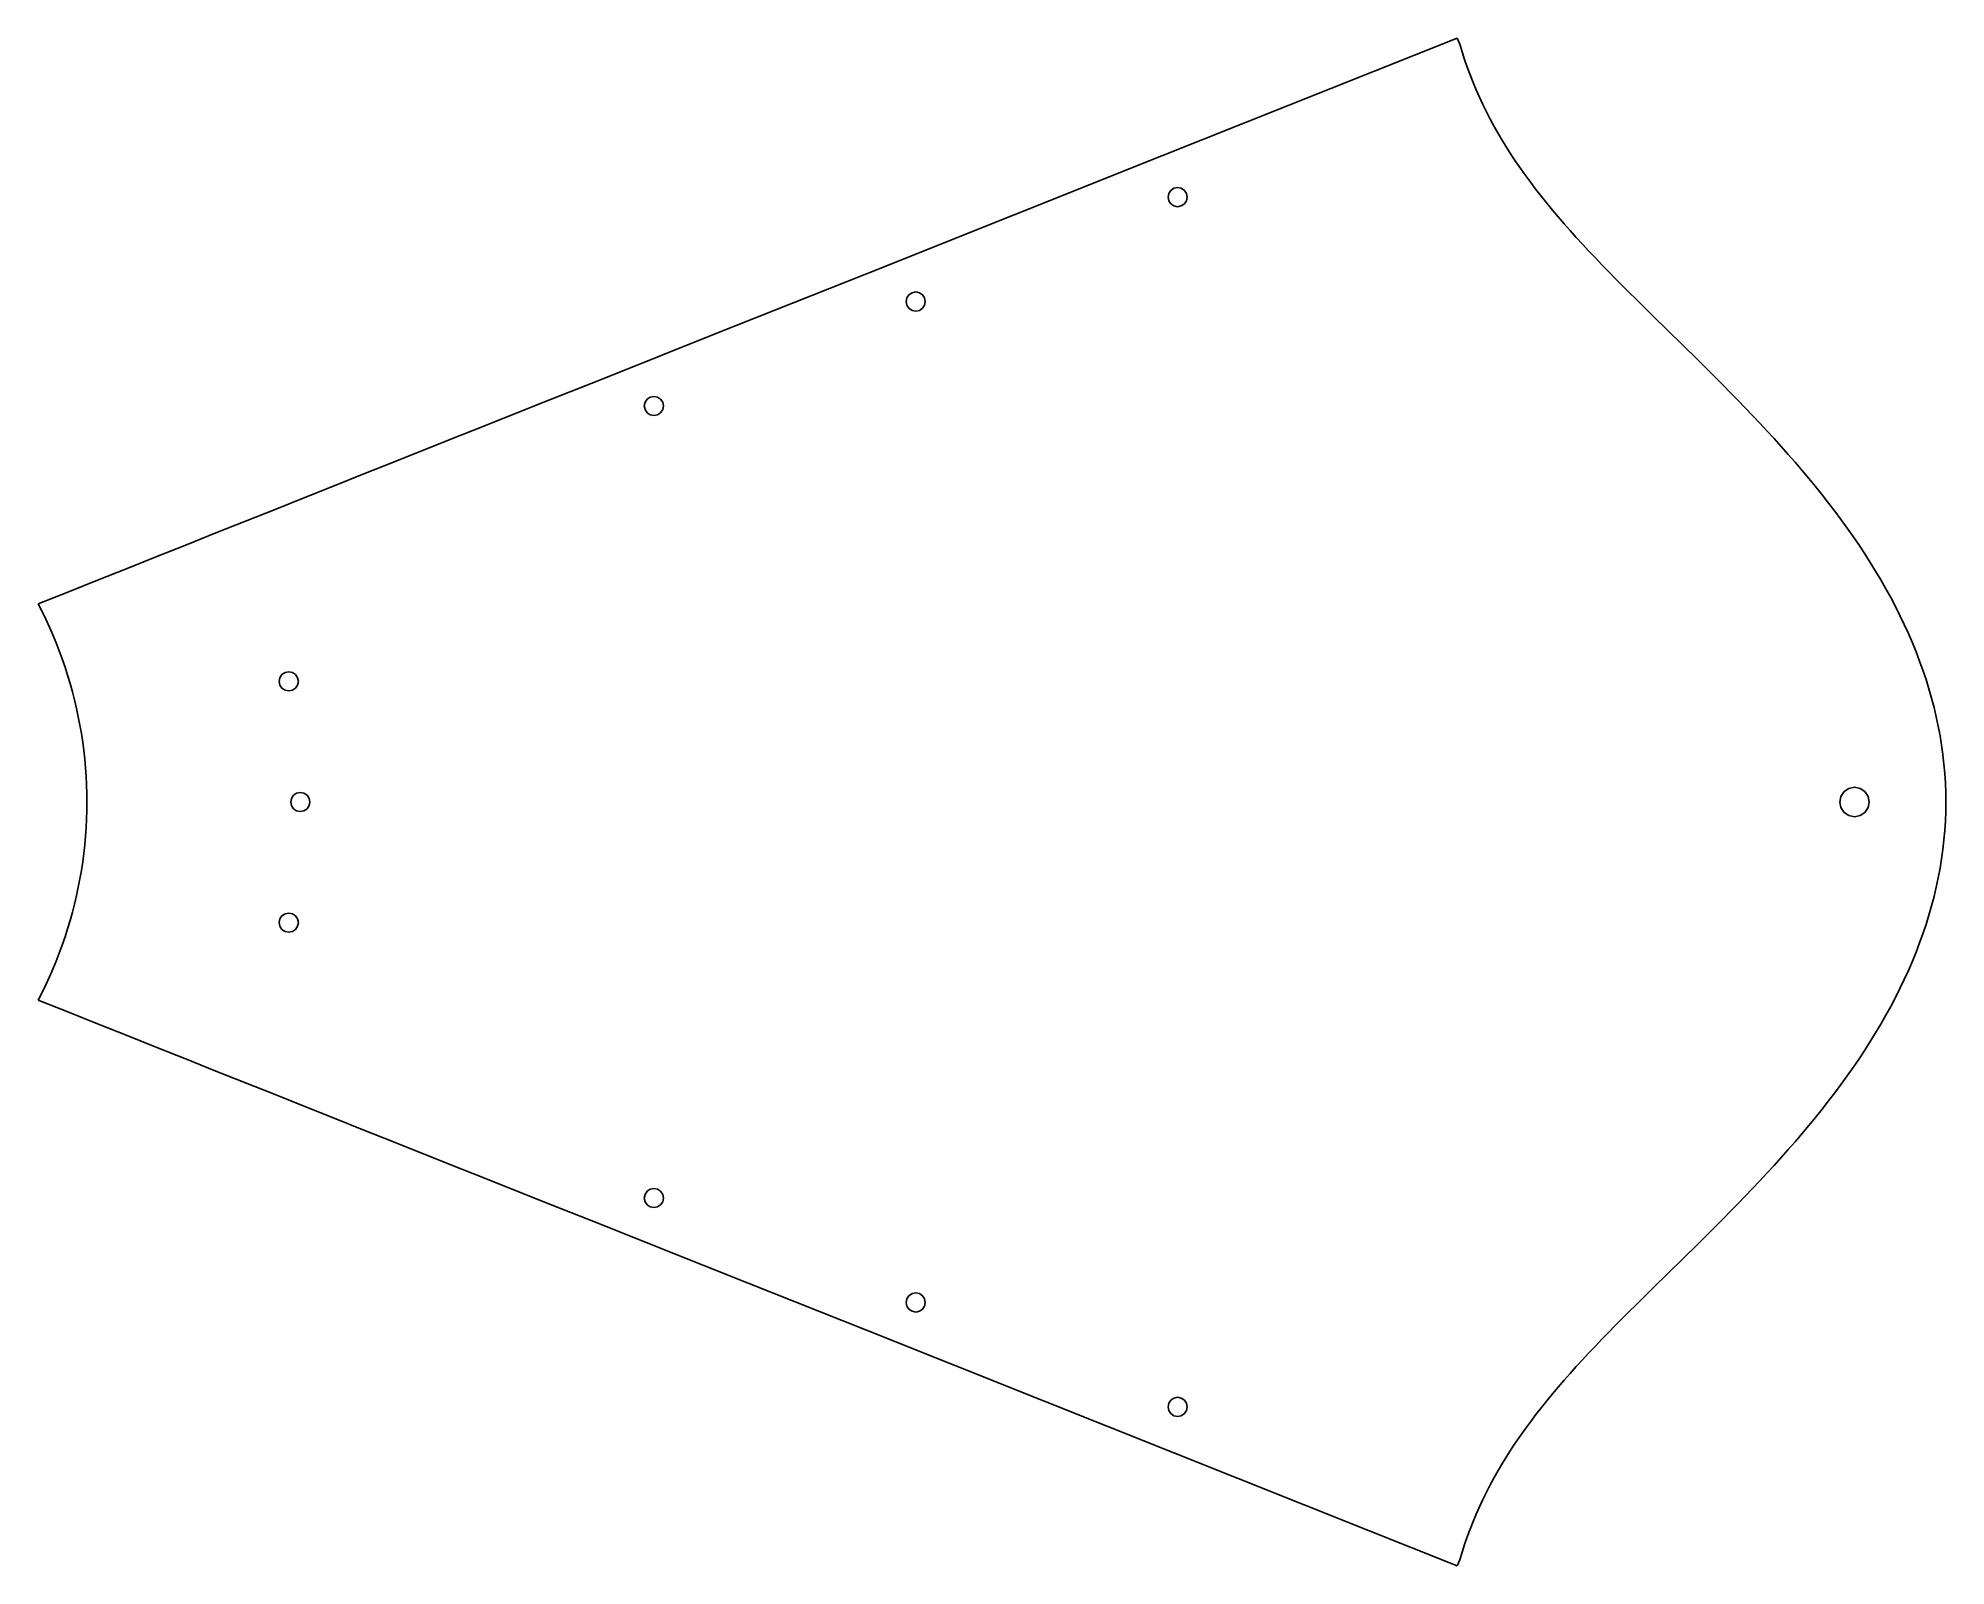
# Model space of a CAD drawing. Header units: metres. Extents: x 128 to 776, y -259 to 259.
import ezdxf

# ---------------------------------------------------------------- set-up
doc = ezdxf.new("R2010")
doc.units = ezdxf.units.M

msp = doc.modelspace()

# ---------------------------------------------------------------- linework, layer by layer
for p, q in [((610.443, 259.483), (510.096, 219.482)), ((611.295, 257.47), (610.443, 259.483)), ((612.102, 254.822), (611.295, 257.47)), ((612.959, 252.197), (612.102, 254.822)), ((613.866, 249.595), (612.959, 252.197)), ((614.826, 247.015), (613.866, 249.595)), ((615.836, 244.456), (614.826, 247.015)), ((616.899, 241.918), (615.836, 244.456)), ((618.014, 239.399), (616.899, 241.918)), ((619.182, 236.899), (618.014, 239.399)), ((620.402, 234.417), (619.182, 236.899)), ((621.675, 231.953), (620.402, 234.417)), ((623, 229.504), (621.675, 231.953)), ((624.377, 227.072), (623, 229.504)), ((625.805, 224.653), (624.377, 227.072)), ((627.286, 222.249), (625.805, 224.653)), ((628.818, 219.857), (627.286, 222.249)), ((510.096, 219.482), (459.918, 199.479)), ((630.4, 217.476), (628.818, 219.857)), ((632.032, 215.107), (630.4, 217.476)), ((633.714, 212.747), (632.032, 215.107)), ((512.461, 206.719), (513.166, 207.773)), ((513.166, 207.773), (514.22, 208.478)), ((514.22, 208.478), (515.464, 208.725)), ((515.464, 208.725), (516.707, 208.478)), ((516.707, 208.478), (517.762, 207.773)), ((517.762, 207.773), (518.466, 206.719)), ((635.444, 210.396), (633.714, 212.747)), ((637.222, 208.052), (635.444, 210.396)), ((639.046, 205.716), (637.222, 208.052)), ((512.214, 205.475), (512.461, 206.719)), ((512.461, 204.232), (512.214, 205.475)), ((513.166, 203.177), (512.461, 204.232)), ((514.22, 202.473), (513.166, 203.177)), ((515.464, 202.225), (514.22, 202.473)), ((516.707, 202.473), (515.464, 202.225)), ((517.762, 203.177), (516.707, 202.473)), ((518.466, 204.232), (517.762, 203.177)), ((518.466, 206.719), (518.714, 205.475)), ((518.714, 205.475), (518.466, 204.232)), ((640.917, 203.385), (639.046, 205.716)), ((642.833, 201.058), (640.917, 203.385)), ((644.792, 198.735), (642.833, 201.058)), ((459.918, 199.479), (409.735, 179.474)), ((646.793, 196.415), (644.792, 198.735)), ((648.836, 194.096), (646.793, 196.415)), ((650.919, 191.778), (648.836, 194.096)), ((653.04, 189.46), (650.919, 191.778)), ((655.198, 187.139), (653.04, 189.46)), ((657.391, 184.817), (655.198, 187.139)), ((659.618, 182.491), (657.391, 184.817)), ((661.877, 180.161), (659.618, 182.491)), ((409.735, 179.474), (359.545, 159.467)), ((664.167, 177.825), (661.877, 180.161)), ((666.485, 175.483), (664.167, 177.825)), ((668.829, 173.134), (666.485, 175.483)), ((423.258, 170.016), (423.505, 171.259)), ((423.505, 168.772), (423.258, 170.016)), ((423.505, 171.259), (424.21, 172.314)), ((424.21, 167.717), (423.505, 168.772)), ((424.21, 172.314), (425.264, 173.018)), ((425.264, 173.018), (426.508, 173.266)), ((426.508, 173.266), (427.751, 173.018)), ((427.751, 173.018), (428.806, 172.314)), ((428.806, 172.314), (429.51, 171.259)), ((429.51, 168.772), (428.806, 167.717)), ((429.51, 171.259), (429.758, 170.016)), ((429.758, 170.016), (429.51, 168.772)), ((671.199, 170.776), (668.829, 173.134)), ((673.591, 168.41), (671.199, 170.776)), ((425.264, 167.013), (424.21, 167.717)), ((426.508, 166.766), (425.264, 167.013)), ((427.751, 167.013), (426.508, 166.766)), ((428.806, 167.717), (427.751, 167.013)), ((676.004, 166.034), (673.591, 168.41)), ((678.436, 163.647), (676.004, 166.034)), ((680.885, 161.249), (678.436, 163.647)), ((359.545, 159.467), (339.467, 151.462)), ((683.348, 158.838), (680.885, 161.249)), ((685.824, 156.415), (683.348, 158.838)), ((688.309, 153.978), (685.824, 156.415)), ((339.467, 151.462), (319.386, 143.457)), ((690.803, 151.526), (688.309, 153.978)), ((693.302, 149.06), (690.803, 151.526)), ((695.805, 146.578), (693.302, 149.06)), ((319.386, 143.457), (299.303, 135.451)), ((698.309, 144.079), (695.805, 146.578)), ((700.812, 141.564), (698.309, 144.079)), ((334.549, 135.799), (335.254, 136.854)), ((335.254, 136.854), (336.308, 137.558)), ((336.308, 137.558), (337.552, 137.806)), ((337.552, 137.806), (338.795, 137.558)), ((338.795, 137.558), (339.85, 136.854)), ((339.85, 136.854), (340.554, 135.799)), ((703.311, 139.032), (700.812, 141.564)), ((705.804, 136.482), (703.311, 139.032)), ((708.288, 133.914), (705.804, 136.482)), ((299.303, 135.451), (279.218, 127.444)), ((334.302, 134.556), (334.549, 135.799)), ((334.549, 133.312), (334.302, 134.556)), ((335.254, 132.258), (334.549, 133.312)), ((336.308, 131.553), (335.254, 132.258)), ((337.552, 131.306), (336.308, 131.553)), ((338.795, 131.553), (337.552, 131.306)), ((339.85, 132.258), (338.795, 131.553)), ((340.554, 133.312), (339.85, 132.258)), ((340.554, 135.799), (340.802, 134.556)), ((340.802, 134.556), (340.554, 133.312)), ((710.762, 131.327), (708.288, 133.914)), ((713.223, 128.721), (710.762, 131.327)), ((269.174, 123.44), (249.084, 115.43)), ((279.218, 127.444), (269.174, 123.44)), ((715.668, 126.096), (713.223, 128.721)), ((718.096, 123.452), (715.668, 126.096)), ((720.503, 120.787), (718.096, 123.452)), ((722.888, 118.103), (720.503, 120.787)), ((725.247, 115.399), (722.888, 118.103)), ((239.037, 111.424), (228.988, 107.418)), ((249.084, 115.43), (239.037, 111.424)), ((727.579, 112.674), (725.247, 115.399)), ((729.881, 109.929), (727.579, 112.674)), ((228.988, 107.418), (218.939, 103.411)), ((732.152, 107.164), (729.881, 109.929)), ((734.388, 104.378), (732.152, 107.164)), ((736.587, 101.572), (734.388, 104.378)), ((208.887, 99.4036), (198.834, 95.395)), ((218.939, 103.411), (208.887, 99.4036)), ((738.748, 98.7458), (736.587, 101.572)), ((740.867, 95.8994), (738.748, 98.7458)), ((188.778, 91.3853), (178.72, 87.3744)), ((198.834, 95.395), (188.778, 91.3853)), ((742.943, 93.0331), (740.867, 95.8994)), ((744.974, 90.1471), (742.943, 93.0331)), ((178.72, 87.3744), (168.659, 83.362)), ((746.957, 87.2415), (744.974, 90.1471)), ((748.891, 84.3167), (746.957, 87.2415)), ((750.773, 81.373), (748.891, 84.3167)), ((158.594, 79.3478), (148.525, 75.3316)), ((168.659, 83.362), (158.594, 79.3478)), ((752.602, 78.4108), (750.773, 81.373)), ((754.376, 75.4303), (752.602, 78.4108)), ((138.451, 71.3127), (128.371, 67.2907)), ((148.525, 75.3316), (138.451, 71.3127)), ((756.092, 72.4322), (754.376, 75.4303)), ((757.749, 69.4168), (756.092, 72.4322)), ((128.371, 67.2907), (129.699, 64.6948)), ((759.345, 66.3846), (757.749, 69.4168)), ((760.879, 63.3361), (759.345, 66.3846)), ((129.699, 64.6948), (130.974, 62.0727)), ((130.974, 62.0727), (132.196, 59.4255)), ((132.196, 59.4255), (133.365, 56.7542)), ((762.348, 60.272), (760.879, 63.3361)), ((763.752, 57.1927), (762.348, 60.272)), ((133.365, 56.7542), (134.479, 54.06)), ((134.479, 54.06), (135.54, 51.3439)), ((765.089, 54.099), (763.752, 57.1927)), ((766.357, 50.9914), (765.089, 54.099)), ((135.54, 51.3439), (136.545, 48.6071)), ((136.545, 48.6071), (137.495, 45.8505)), ((137.495, 45.8505), (138.39, 43.0754)), ((767.556, 47.8707), (766.357, 50.9914)), ((768.683, 44.7374), (767.556, 47.8707)), ((138.39, 43.0754), (139.228, 40.2829)), ((139.228, 40.2829), (140.01, 37.4741)), ((210.26, 40.9866), (210.507, 42.2304)), ((210.507, 39.7429), (210.26, 40.9866)), ((210.507, 42.2304), (211.211, 43.2847)), ((211.211, 38.6885), (210.507, 39.7429)), ((211.211, 43.2847), (212.266, 43.9893)), ((212.266, 43.9893), (213.51, 44.2366)), ((213.51, 44.2366), (214.753, 43.9893)), ((214.753, 43.9893), (215.808, 43.2847)), ((215.808, 43.2847), (216.512, 42.2304)), ((216.512, 39.7429), (215.808, 38.6885)), ((216.512, 42.2304), (216.76, 40.9866)), ((216.76, 40.9866), (216.512, 39.7429)), ((769.738, 41.5924), (768.683, 44.7374)), ((770.719, 38.4364), (769.738, 41.5924)), ((140.01, 37.4741), (140.736, 34.6501)), ((140.736, 34.6501), (141.404, 31.8121)), ((212.266, 37.984), (211.211, 38.6885)), ((213.51, 37.7366), (212.266, 37.984)), ((214.753, 37.984), (213.51, 37.7366)), ((215.808, 38.6885), (214.753, 37.984)), ((771.625, 35.2701), (770.719, 38.4364)), ((772.456, 32.0944), (771.625, 35.2701)), ((141.404, 31.8121), (142.016, 28.9612)), ((142.016, 28.9612), (142.57, 26.0986)), ((142.57, 26.0986), (143.066, 23.2254)), ((773.211, 28.91), (772.456, 32.0944)), ((773.888, 25.7178), (773.211, 28.91)), ((143.066, 23.2254), (143.504, 20.3428)), ((143.504, 20.3428), (143.884, 17.452)), ((774.488, 22.5186), (773.888, 25.7178)), ((775.009, 19.3132), (774.488, 22.5186)), ((143.884, 17.452), (144.206, 14.5541)), ((144.206, 14.5541), (144.47, 11.6504)), ((775.45, 16.1025), (775.009, 19.3132)), ((775.812, 12.8873), (775.45, 16.1025)), ((144.47, 11.6504), (144.675, 8.74191)), ((144.675, 8.74191), (144.821, 5.82991)), ((776.094, 9.66861), (775.812, 12.8873)), ((776.296, 6.44722), (776.094, 9.66861)), ((144.821, 5.82991), (144.909, 2.91554)), ((144.909, 2.91554), (144.939, 0)), ((144.939, 0), (144.909, -2.91554)), ((214.158, 0), (214.405, 1.24371)), ((214.405, -1.24371), (214.158, 0)), ((214.405, 1.24371), (215.11, 2.2981)), ((215.11, 2.2981), (216.164, 3.00259)), ((216.164, 3.00259), (217.408, 3.25)), ((217.408, 3.25), (218.652, 3.00259)), ((218.652, 3.00259), (219.706, 2.2981)), ((219.706, 2.2981), (220.411, 1.24371)), ((220.411, 1.24371), (220.658, 0)), ((220.658, 0), (220.411, -1.24371)), ((740.399, 0), (740.779, 1.91341)), ((740.779, -1.91341), (740.399, 0)), ((740.779, 1.91341), (741.863, 3.53552)), ((741.863, 3.53552), (743.485, 4.61938)), ((743.485, 4.61938), (745.399, 5)), ((745.399, 5), (747.312, 4.61938)), ((747.312, 4.61938), (748.934, 3.53552)), ((748.934, 3.53552), (750.018, 1.91341)), ((750.018, 1.91341), (750.399, 0)), ((750.399, 0), (750.018, -1.91341)), ((776.417, 3.22406), (776.296, 6.44722)), ((776.457, 0), (776.417, 3.22406)), ((776.417, -3.22406), (776.457, 0)), ((144.821, -5.82991), (144.675, -8.74191)), ((144.909, -2.91554), (144.821, -5.82991)), ((215.11, -2.2981), (214.405, -1.24371)), ((216.164, -3.00259), (215.11, -2.2981)), ((217.408, -3.25), (216.164, -3.00259)), ((218.652, -3.00259), (217.408, -3.25)), ((219.706, -2.2981), (218.652, -3.00259)), ((220.411, -1.24371), (219.706, -2.2981)), ((741.863, -3.53552), (740.779, -1.91341)), ((743.485, -4.61938), (741.863, -3.53552)), ((745.399, -5), (743.485, -4.61938)), ((747.312, -4.61938), (745.399, -5)), ((748.934, -3.53552), (747.312, -4.61938)), ((750.018, -1.91341), (748.934, -3.53552)), ((776.094, -9.66861), (776.296, -6.44722)), ((776.296, -6.44722), (776.417, -3.22406)), ((144.47, -11.6504), (144.206, -14.5541)), ((144.675, -8.74191), (144.47, -11.6504)), ((775.45, -16.1025), (775.812, -12.8873)), ((775.812, -12.8873), (776.094, -9.66861)), ((143.884, -17.452), (143.504, -20.3428)), ((144.206, -14.5541), (143.884, -17.452)), ((774.488, -22.5186), (775.009, -19.3132)), ((775.009, -19.3132), (775.45, -16.1025)), ((143.066, -23.2254), (142.57, -26.0986)), ((143.504, -20.3428), (143.066, -23.2254)), ((773.211, -28.91), (773.888, -25.7178)), ((773.888, -25.7178), (774.488, -22.5186)), ((141.404, -31.8121), (140.736, -34.6501)), ((142.016, -28.9612), (141.404, -31.8121)), ((142.57, -26.0986), (142.016, -28.9612)), ((771.625, -35.2701), (772.456, -32.0944)), ((772.456, -32.0944), (773.211, -28.91)), ((140.01, -37.4741), (139.228, -40.2829)), ((140.736, -34.6501), (140.01, -37.4741)), ((210.507, -39.7429), (211.211, -38.6885)), ((211.211, -38.6885), (212.266, -37.984)), ((212.266, -37.984), (213.51, -37.7366)), ((213.51, -37.7366), (214.753, -37.984)), ((214.753, -37.984), (215.808, -38.6885)), ((215.808, -38.6885), (216.512, -39.7429)), ((769.738, -41.5924), (770.719, -38.4364)), ((770.719, -38.4364), (771.625, -35.2701)), ((138.39, -43.0754), (137.495, -45.8505)), ((139.228, -40.2829), (138.39, -43.0754)), ((210.26, -40.9866), (210.507, -39.7429)), ((210.507, -42.2304), (210.26, -40.9866)), ((211.211, -43.2847), (210.507, -42.2304)), ((212.266, -43.9893), (211.211, -43.2847)), ((213.51, -44.2366), (212.266, -43.9893)), ((214.753, -43.9893), (213.51, -44.2366)), ((215.808, -43.2847), (214.753, -43.9893)), ((216.512, -42.2304), (215.808, -43.2847)), ((216.512, -39.7429), (216.76, -40.9866)), ((216.76, -40.9866), (216.512, -42.2304)), ((767.556, -47.8707), (768.683, -44.7374)), ((768.683, -44.7374), (769.738, -41.5924)), ((135.54, -51.3439), (134.479, -54.06)), ((136.545, -48.6071), (135.54, -51.3439)), ((137.495, -45.8505), (136.545, -48.6071)), ((765.089, -54.099), (766.357, -50.9914)), ((766.357, -50.9914), (767.556, -47.8707)), ((133.365, -56.7542), (132.196, -59.4255)), ((134.479, -54.06), (133.365, -56.7542)), ((762.348, -60.272), (763.752, -57.1927)), ((763.752, -57.1927), (765.089, -54.099)), ((129.699, -64.6948), (128.371, -67.2907)), ((130.974, -62.0727), (129.699, -64.6948)), ((132.196, -59.4255), (130.974, -62.0727)), ((759.345, -66.3846), (760.879, -63.3361)), ((760.879, -63.3361), (762.348, -60.272)), ((128.371, -67.2907), (138.451, -71.3127)), ((756.092, -72.4322), (757.749, -69.4168)), ((757.749, -69.4168), (759.345, -66.3846)), ((138.451, -71.3127), (148.525, -75.3316)), ((148.525, -75.3316), (158.594, -79.3478)), ((752.602, -78.4108), (754.376, -75.4303)), ((754.376, -75.4303), (756.092, -72.4322)), ((158.594, -79.3478), (168.659, -83.362)), ((168.659, -83.362), (178.72, -87.3744)), ((748.891, -84.3167), (750.773, -81.373)), ((750.773, -81.373), (752.602, -78.4108)), ((178.72, -87.3744), (188.778, -91.3853)), ((742.943, -93.0331), (744.974, -90.1471)), ((744.974, -90.1471), (746.957, -87.2415)), ((746.957, -87.2415), (748.891, -84.3167)), ((188.778, -91.3853), (198.834, -95.395)), ((198.834, -95.395), (208.887, -99.4036)), ((738.748, -98.7458), (740.867, -95.8994)), ((740.867, -95.8994), (742.943, -93.0331)), ((208.887, -99.4036), (218.939, -103.411)), ((218.939, -103.411), (228.988, -107.418)), ((734.388, -104.378), (736.587, -101.572)), ((736.587, -101.572), (738.748, -98.7458)), ((228.988, -107.418), (239.037, -111.424)), ((727.579, -112.674), (729.881, -109.929)), ((729.881, -109.929), (732.152, -107.164)), ((732.152, -107.164), (734.388, -104.378)), ((239.037, -111.424), (249.084, -115.43)), ((249.084, -115.43), (269.174, -123.44)), ((722.888, -118.103), (725.247, -115.399)), ((725.247, -115.399), (727.579, -112.674)), ((718.096, -123.452), (720.503, -120.787)), ((720.503, -120.787), (722.888, -118.103)), ((269.174, -123.44), (279.218, -127.444)), ((279.218, -127.444), (299.303, -135.451)), ((710.762, -131.327), (713.223, -128.721)), ((713.223, -128.721), (715.668, -126.096)), ((715.668, -126.096), (718.096, -123.452)), ((299.303, -135.451), (319.386, -143.457)), ((334.302, -134.556), (334.549, -133.312)), ((334.549, -135.799), (334.302, -134.556)), ((334.549, -133.312), (335.254, -132.258)), ((335.254, -136.854), (334.549, -135.799)), ((335.254, -132.258), (336.308, -131.553)), ((336.308, -131.553), (337.552, -131.306)), ((337.552, -131.306), (338.795, -131.553)), ((338.795, -131.553), (339.85, -132.258)), ((339.85, -132.258), (340.554, -133.312)), ((340.554, -135.799), (339.85, -136.854)), ((340.554, -133.312), (340.802, -134.556)), ((340.802, -134.556), (340.554, -135.799)), ((705.804, -136.482), (708.288, -133.914)), ((708.288, -133.914), (710.762, -131.327)), ((336.308, -137.558), (335.254, -136.854)), ((337.552, -137.806), (336.308, -137.558)), ((338.795, -137.558), (337.552, -137.806)), ((339.85, -136.854), (338.795, -137.558)), ((698.309, -144.079), (700.812, -141.564)), ((700.812, -141.564), (703.311, -139.032)), ((703.311, -139.032), (705.804, -136.482)), ((319.386, -143.457), (339.467, -151.462)), ((693.302, -149.06), (695.805, -146.578)), ((695.805, -146.578), (698.309, -144.079)), ((339.467, -151.462), (369.584, -163.468)), ((685.824, -156.415), (688.309, -153.978)), ((688.309, -153.978), (690.803, -151.526)), ((690.803, -151.526), (693.302, -149.06)), ((678.436, -163.647), (680.885, -161.249)), ((680.885, -161.249), (683.348, -158.838)), ((683.348, -158.838), (685.824, -156.415)), ((369.584, -163.468), (409.735, -179.474)), ((423.505, -168.772), (424.21, -167.717)), ((424.21, -167.717), (425.264, -167.013)), ((425.264, -167.013), (426.508, -166.766)), ((426.508, -166.766), (427.751, -167.013)), ((427.751, -167.013), (428.806, -167.717)), ((428.806, -167.717), (429.51, -168.772)), ((671.199, -170.776), (673.591, -168.41)), ((673.591, -168.41), (676.004, -166.034)), ((676.004, -166.034), (678.436, -163.647)), ((423.258, -170.016), (423.505, -168.772)), ((423.505, -171.259), (423.258, -170.016)), ((424.21, -172.314), (423.505, -171.259)), ((425.264, -173.018), (424.21, -172.314)), ((426.508, -173.266), (425.264, -173.018)), ((427.751, -173.018), (426.508, -173.266)), ((428.806, -172.314), (427.751, -173.018)), ((429.51, -171.259), (428.806, -172.314)), ((429.51, -168.772), (429.758, -170.016)), ((429.758, -170.016), (429.51, -171.259)), ((666.485, -175.483), (668.829, -173.134)), ((668.829, -173.134), (671.199, -170.776)), ((409.735, -179.474), (469.954, -203.48)), ((659.618, -182.491), (661.877, -180.161)), ((661.877, -180.161), (664.167, -177.825)), ((664.167, -177.825), (666.485, -175.483)), ((653.04, -189.46), (655.198, -187.139)), ((655.198, -187.139), (657.391, -184.817)), ((657.391, -184.817), (659.618, -182.491)), ((646.793, -196.415), (648.836, -194.096)), ((648.836, -194.096), (650.919, -191.778)), ((650.919, -191.778), (653.04, -189.46)), ((642.833, -201.058), (644.792, -198.735)), ((644.792, -198.735), (646.793, -196.415)), ((469.954, -203.48), (580.34, -247.483)), ((512.214, -205.475), (512.461, -204.232)), ((512.461, -206.719), (512.214, -205.475)), ((512.461, -204.232), (513.166, -203.177)), ((513.166, -207.773), (512.461, -206.719)), ((513.166, -203.177), (514.22, -202.473)), ((514.22, -202.473), (515.464, -202.225)), ((515.464, -202.225), (516.707, -202.473)), ((516.707, -202.473), (517.762, -203.177)), ((517.762, -203.177), (518.466, -204.232)), ((518.466, -206.719), (517.762, -207.773)), ((518.466, -204.232), (518.714, -205.475)), ((518.714, -205.475), (518.466, -206.719)), ((637.222, -208.052), (639.046, -205.716)), ((639.046, -205.716), (640.917, -203.385)), ((640.917, -203.385), (642.833, -201.058)), ((514.22, -208.478), (513.166, -207.773)), ((515.464, -208.725), (514.22, -208.478)), ((516.707, -208.478), (515.464, -208.725)), ((517.762, -207.773), (516.707, -208.478)), ((632.032, -215.107), (633.714, -212.747)), ((633.714, -212.747), (635.444, -210.396)), ((635.444, -210.396), (637.222, -208.052)), ((627.286, -222.249), (628.818, -219.857)), ((628.818, -219.857), (630.4, -217.476)), ((630.4, -217.476), (632.032, -215.107)), ((624.377, -227.072), (625.805, -224.653)), ((625.805, -224.653), (627.286, -222.249)), ((620.402, -234.417), (621.675, -231.953)), ((621.675, -231.953), (623, -229.504)), ((623, -229.504), (624.377, -227.072)), ((616.899, -241.918), (618.014, -239.399)), ((618.014, -239.399), (619.182, -236.899)), ((619.182, -236.899), (620.402, -234.417)), ((614.826, -247.015), (615.836, -244.456)), ((615.836, -244.456), (616.899, -241.918)), ((580.34, -247.483), (610.443, -259.483)), ((612.102, -254.822), (612.959, -252.197)), ((612.959, -252.197), (613.866, -249.595)), ((613.866, -249.595), (614.826, -247.015)), ((610.443, -259.483), (611.295, -257.47)), ((611.295, -257.47), (612.102, -254.822))]:
    msp.add_line(p, q)

doc.saveas('drawing.dxf')
